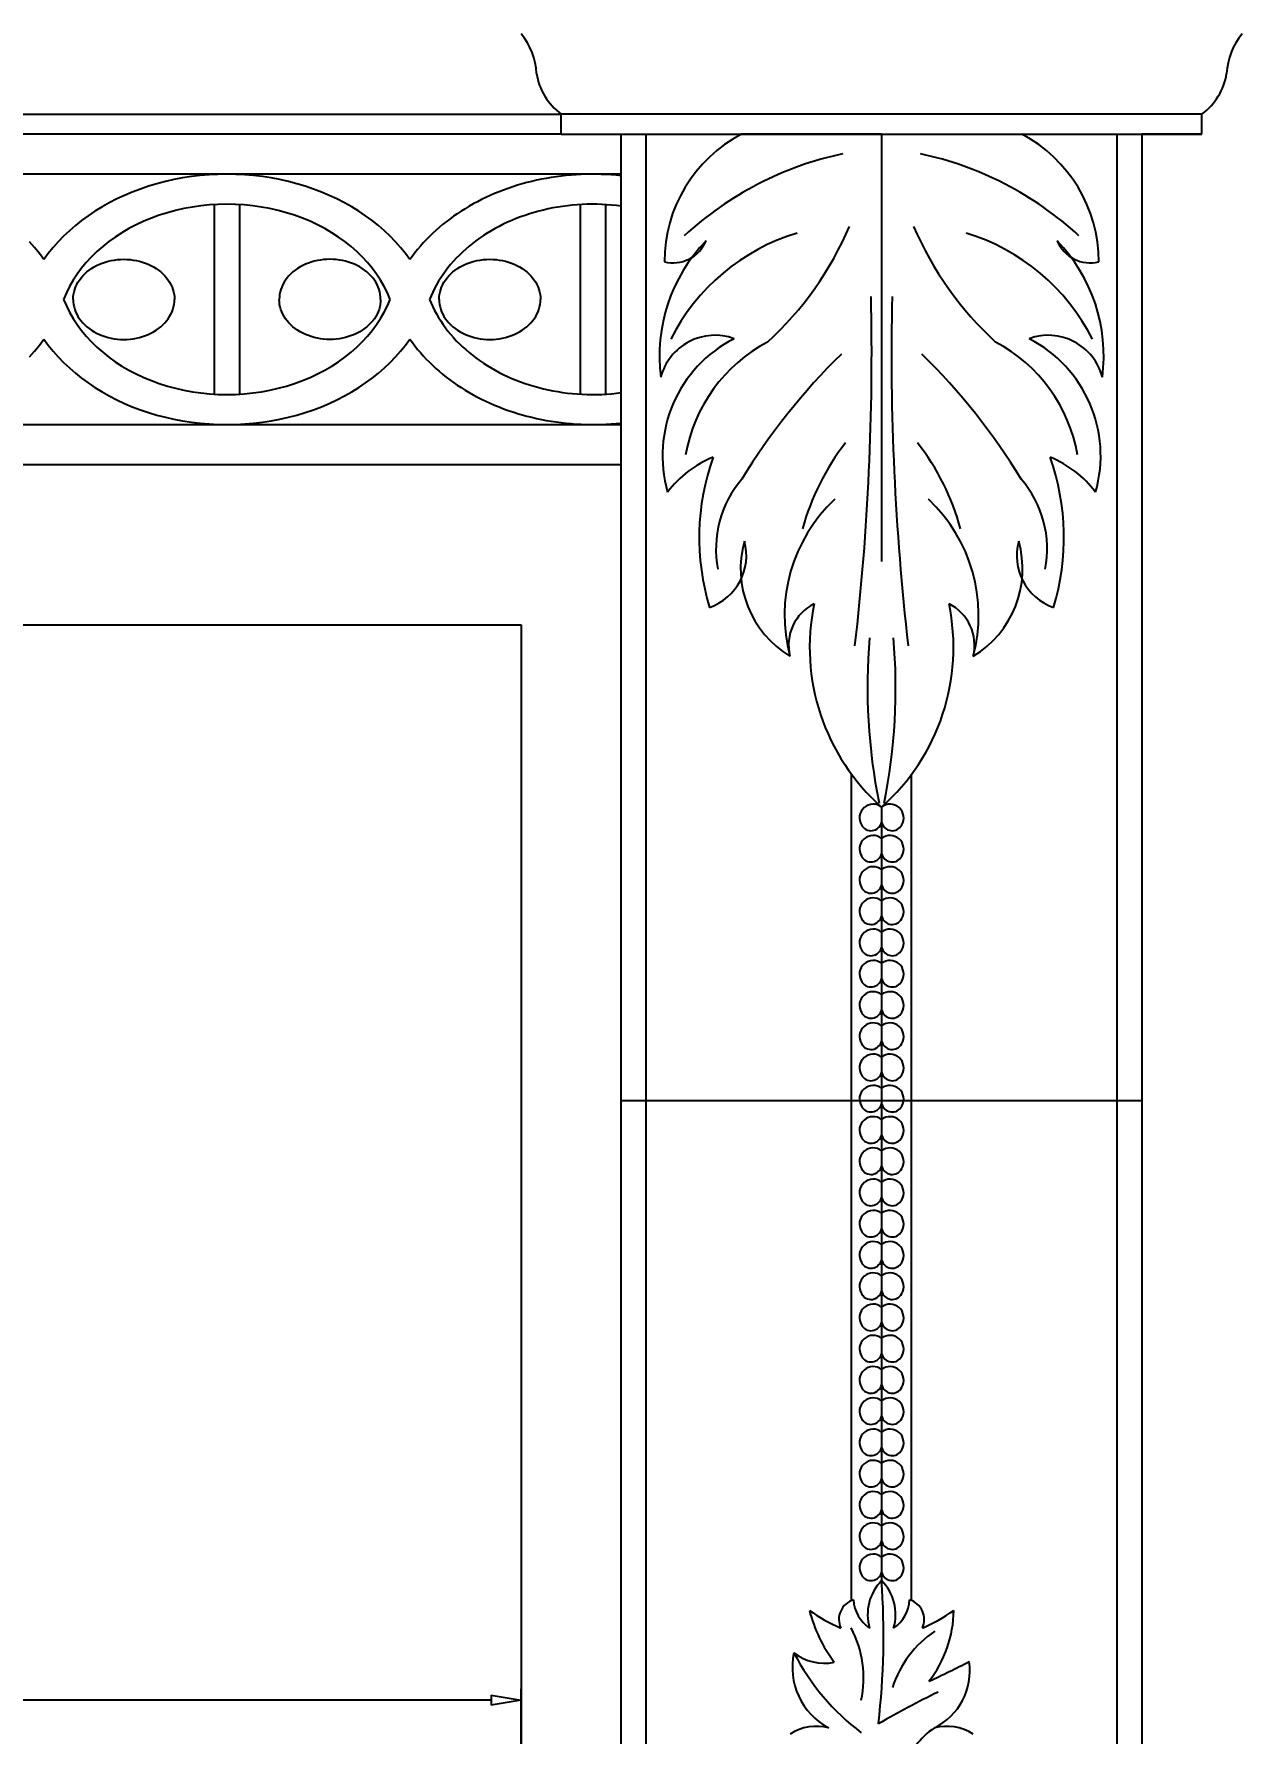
# Model space of a CAD drawing. Header units: millimetres. Extents: x 1155 to 2227, y 540 to 1342.
# Drawn here: x 2129.95 to 2160.11, y 712.03 to 754.47 of the extents above; entities that cross this region are included whole.
import ezdxf

# ---------------------------------------------------------------- set-up
doc = ezdxf.new("R2010")
doc.units = ezdxf.units.MM
doc.layers.add('dimension', color=4, linetype='Continuous')
doc.styles.get("Standard").update_dxf_attribs({"font": 'arial.ttf'})
doc.dimstyles.new('25', dxfattribs={"dimscale": 1.5, "dimtxt": 1, "dimasz": 0.5, "dimexe": 0.1875, "dimexo": 1, "dimgap": 0.125, "dimtad": 0, "dimtih": 1, "dimtoh": 1, "dimdec": 4, "dimzin": 4, "dimdsep": 46, "dimlunit": 4, "dimtxsty": 'Standard', "dimblk1": 'CLOSEDBLANK', "dimblk2": 'CLOSEDBLANK', "dimsah": 1, "dimcen": -1, "dimclrd": 256, "dimclre": 256, "dimclrt": 256, "dimadec": 0, "dimazin": 0, "dimtfac": 1, "dimtdec": 4, "dimtofl": 0, "dimtmove": 0, "dimatfit": 3, "dimldrblk": 'CLOSEDBLANK', "dimfxl": 1, "dimtolj": 1, "dimtzin": 4, "dimarcsym": 0})

# ---------------------------------------------------------------- blocks, each defined once
blk = doc.blocks.new('_CLOSEDBLANK')
at = {"color": 0, "linetype": 'ByBlock'}
for p, q in [((-1, 0.167), (0, 0)), ((-1, 0.167), (-1, -0.167)), ((0, 0), (-1, -0.167))]:
    blk.add_line(p, q, dxfattribs=at)
blk = doc.blocks.new('*D245')
at = {"layer": 'Defpoints', "color": 0, "transparency": 16777216}
for p in [(2142.11, 712.877), (2100.11, 703.718), (2142.11, 703.718)]:
    blk.add_point(p, dxfattribs=at)
at = {"layer": 'dimension', "lineweight": -2, "transparency": 16777216}
for p, q in [((2100.11, 705.218), (2100.11, 713.158)), ((2142.11, 705.218), (2142.11, 713.158)), ((2100.86, 712.877), (2118.929, 712.877)), ((2141.36, 712.877), (2123.291, 712.877))]:
    blk.add_line(p, q, dxfattribs=at)
at = {"layer": 'dimension', "lineweight": -2, "transparency": 16777216, "xscale": 0.75, "yscale": 0.75, "zscale": 0.75, "rotation": 180}
blk.add_blockref('_CLOSEDBLANK', (2100.11, 712.877), dxfattribs=at)
at = {"layer": 'dimension', "lineweight": -2, "transparency": 16777216, "xscale": 0.75, "yscale": 0.75, "zscale": 0.75}
blk.add_blockref('_CLOSEDBLANK', (2142.11, 712.877), dxfattribs=at)
at = {"layer": 'dimension', "transparency": 16777216, "insert": (2121.11, 712.877), "char_height": 1.5, "attachment_point": 5}
blk.add_mtext('\\A1;3\'-6"', dxfattribs=at)

msp = doc.modelspace()

# ---------------------------------------------------------------- linework, layer by layer
at = {"color": 0}
for p, q in [((2099.11015, 752.46812), (2143.11015, 752.46812)), ((2143.11015, 751.96812), (2143.11015, 752.46812)), ((2159.11015, 752.46812), (2143.11015, 752.46812)), ((2143.11015, 751.96812), (2143.11015, 752.46812)), ((2159.11015, 752.46812), (2143.11015, 752.46812)), ((2159.11015, 751.96812), (2159.11015, 752.46812)), ((2159.11015, 751.96812), (2159.11015, 752.46812)), ((2143.11015, 751.96812), (2099.11015, 751.96812)), ((2143.11015, 751.96812), (2159.11015, 751.96812)), ((2143.11015, 751.96812), (2159.11015, 751.96812)), ((2144.61015, 751.96812), (2154.61015, 751.96812)), ((2144.61015, 703.71812), (2144.61015, 751.96812)), ((2145.23515, 706.71812), (2145.23515, 751.96812)), ((2151.11015, 751.96812), (2147.59669, 751.96812)), ((2151.11015, 751.96812), (2147.59669, 751.96812)), ((2151.11015, 751.96812), (2151.11015, 741.30173)), ((2151.11015, 751.96812), (2154.62362, 751.96812)), ((2151.11015, 751.96812), (2151.11015, 741.30173)), ((2151.11015, 751.96812), (2151.11015, 741.30173)), ((2151.11015, 751.96812), (2151.11015, 741.30173)), ((2156.98515, 751.96812), (2156.98515, 707.72597)), ((2159.11015, 751.96812), (2157.61015, 751.96812)), ((2157.61015, 751.96812), (2157.61015, 703.71812)), ((2144.61015, 750.96812), (2097.61015, 750.96812)), ((2134.44545, 750.21812), (2134.44545, 745.46812)), ((2135.07826, 750.21812), (2135.07826, 745.46812)), ((2143.58529, 750.21812), (2143.58529, 745.46812)), ((2144.2181, 750.21812), (2144.2181, 745.46812)), ((2097.61015, 744.71812), (2144.61015, 744.71812)), ((2097.61015, 743.71812), (2144.61015, 743.71812)), ((2100.11015, 739.71812), (2142.11015, 739.71812)), ((2142.11015, 739.71812), (2142.11015, 703.71812)), ((2142.11015, 739.71812), (2142.11015, 703.71812)), ((2150.36015, 715.36111), (2150.36015, 735.9872)), ((2151.86015, 715.36111), (2151.86015, 735.9872)), ((2151.11015, 735.16866), (2151.11015, 715.85827)), ((2144.61015, 727.84312), (2157.61015, 727.84312))]:
    msp.add_line(p, q, dxfattribs=at)
for points in [[(2139.33177, 748.83487), (2139.22017, 748.98715), (2139.10043, 749.13554), (2138.97279, 749.27975), (2138.83748, 749.41952), (2138.69474, 749.55461), (2138.54484, 749.68476), (2138.38804, 749.80974), (2138.22464, 749.92931), (2138.05492, 750.04327), (2137.87921, 750.1514), (2137.69781, 750.2535), (2137.51107, 750.3494), (2137.31931, 750.43891), (2137.1229, 750.52187), (2136.92218, 750.59814), (2136.71753, 750.66757), (2136.50931, 750.73003), (2136.29791, 750.78542), (2136.08371, 750.83362), (2135.8671, 750.87456), (2135.64848, 750.90816), (2135.42824, 750.93436), (2135.20678, 750.9531), (2134.98452, 750.96436), (2134.76185, 750.96812), (2134.53918, 750.96436), (2134.31692, 750.9531), (2134.09547, 750.93436), (2133.87523, 750.90816), (2133.6566, 750.87456), (2133.44, 750.83362), (2133.2258, 750.78542), (2133.01439, 750.73003), (2132.80618, 750.66757), (2132.60152, 750.59814), (2132.40081, 750.52187), (2132.20439, 750.43891), (2132.01264, 750.3494), (2131.82589, 750.2535), (2131.6445, 750.1514), (2131.46878, 750.04327), (2131.29907, 749.92931), (2131.13566, 749.80974), (2130.97886, 749.68476), (2130.82896, 749.55461), (2130.68622, 749.41952), (2130.55091, 749.27975), (2130.42327, 749.13554), (2130.30354, 748.98715), (2130.19193, 748.83487)], [(2144.61015, 750.92994), (2144.48554, 750.94223), (2144.36059, 750.95214), (2144.23538, 750.95968), (2144.10997, 750.96483), (2143.98444, 750.9676), (2143.85886, 750.96798), (2143.73331, 750.96597), (2143.60785, 750.96158), (2143.48257, 750.9548), (2143.35753, 750.94564), (2143.2328, 750.9341), (2143.10846, 750.9202), (2142.98458, 750.90393), (2142.86123, 750.88532), (2142.73848, 750.86436), (2142.61641, 750.84108), (2142.49509, 750.81548), (2142.37457, 750.78758), (2142.25494, 750.7574), (2142.13627, 750.72496), (2142.01862, 750.69026), (2141.90206, 750.65334), (2141.78666, 750.61421), (2141.67248, 750.5729), (2141.55959, 750.52943), (2141.44807, 750.48383), (2141.33796, 750.43612), (2141.22934, 750.38632), (2141.12226, 750.33448), (2141.0168, 750.28062), (2140.91301, 750.22477), (2140.81094, 750.16695), (2140.71067, 750.10722), (2140.61225, 750.0456), (2140.51573, 749.98212), (2140.42118, 749.91682), (2140.32864, 749.84975), (2140.23817, 749.78093), (2140.14982, 749.71042), (2140.06365, 749.63824), (2139.9797, 749.56445), (2139.89802, 749.48909), (2139.81866, 749.41219), (2139.74167, 749.3338), (2139.66708, 749.25397), (2139.59495, 749.17275), (2139.52532, 749.09018), (2139.45822, 749.00631), (2139.39369, 748.92119), (2139.33177, 748.83487)], [(2138.8392, 747.84312), (2138.7698, 748.00549), (2138.69006, 748.16486), (2138.60017, 748.32083), (2138.50036, 748.47298), (2138.39091, 748.62094), (2138.27208, 748.76431), (2138.14419, 748.90272), (2138.00757, 749.03583), (2137.86256, 749.16327), (2137.70955, 749.28474), (2137.54893, 749.3999), (2137.38111, 749.50847), (2137.20652, 749.61016), (2137.02563, 749.70472), (2136.83888, 749.79189), (2136.64678, 749.87145), (2136.44981, 749.9432), (2136.24847, 750.00695), (2136.0433, 750.06254), (2135.83482, 750.10982), (2135.62357, 750.14868), (2135.4101, 750.179), (2135.19495, 750.20071), (2134.97868, 750.21377), (2134.76185, 750.21812), (2134.54502, 750.21377), (2134.32876, 750.20071), (2134.11361, 750.179), (2133.90013, 750.14868), (2133.68888, 750.10982), (2133.4804, 750.06254), (2133.27523, 750.00695), (2133.0739, 749.9432), (2132.87692, 749.87145), (2132.68482, 749.79189), (2132.49808, 749.70472), (2132.31718, 749.61016), (2132.1426, 749.50847), (2131.97477, 749.3999), (2131.81415, 749.28474), (2131.66114, 749.16327), (2131.51613, 749.03583), (2131.37951, 748.90272), (2131.25162, 748.76431), (2131.13279, 748.62094), (2131.02334, 748.47298), (2130.92354, 748.32083), (2130.83365, 748.16486), (2130.7539, 748.00549), (2130.68451, 747.84312)], [(2144.61015, 750.17134), (2144.48888, 750.18605), (2144.36713, 750.19801), (2144.24499, 750.20719), (2144.12257, 750.2136), (2143.99996, 750.21723), (2143.87727, 750.21806), (2143.75461, 750.21612), (2143.63206, 750.21138), (2143.50974, 750.20387), (2143.38774, 750.19358), (2143.26617, 750.18053), (2143.14512, 750.16472), (2143.0247, 750.14616), (2142.905, 750.12488), (2142.78612, 750.10089), (2142.66817, 750.07422), (2142.55123, 750.04487), (2142.43542, 750.01288), (2142.32081, 749.97827), (2142.20751, 749.94108), (2142.09561, 749.90132), (2141.9852, 749.85905), (2141.87637, 749.81428), (2141.76922, 749.76706), (2141.66383, 749.71742), (2141.56029, 749.66542), (2141.45868, 749.61108), (2141.3591, 749.55446), (2141.26161, 749.4956), (2141.1663, 749.43455), (2141.07326, 749.37136), (2140.98255, 749.30608), (2140.89425, 749.23877), (2140.80844, 749.16949), (2140.72519, 749.09828), (2140.64456, 749.02521), (2140.56662, 748.95035), (2140.49143, 748.87374), (2140.41907, 748.79545), (2140.34958, 748.71556), (2140.28302, 748.63412), (2140.21946, 748.5512), (2140.15894, 748.46688), (2140.10151, 748.38121), (2140.04722, 748.29428), (2139.99612, 748.20615), (2139.94824, 748.11689), (2139.90363, 748.02658), (2139.86232, 747.9353), (2139.82435, 747.84312)], [(2130.19193, 748.83487), (2130.08032, 748.98715), (2129.96059, 749.13554), (2129.83295, 749.27975)], [(2130.92249, 747.84312), (2130.92498, 747.90591), (2130.93247, 747.96845), (2130.9449, 748.0305), (2130.96225, 748.09181), (2130.98443, 748.15214), (2131.01136, 748.21124), (2131.04294, 748.2689), (2131.07904, 748.32487), (2131.11951, 748.37895), (2131.1642, 748.4309), (2131.21293, 748.48054), (2131.26551, 748.52767), (2131.32173, 748.57209), (2131.38137, 748.61363), (2131.4442, 748.65214), (2131.50996, 748.68745), (2131.57839, 748.71943), (2131.64923, 748.74795), (2131.7222, 748.7729), (2131.79701, 748.79418), (2131.87336, 748.8117), (2131.95096, 748.82541), (2132.02949, 748.83523), (2132.10864, 748.84115), (2132.18811, 748.84312), (2132.26758, 748.84115), (2132.34674, 748.83523), (2132.42527, 748.82541), (2132.50286, 748.8117), (2132.57921, 748.79418), (2132.65402, 748.7729), (2132.72699, 748.74795), (2132.79783, 748.71943), (2132.86627, 748.68745), (2132.93203, 748.65214), (2132.99485, 748.61363), (2133.05449, 748.57209), (2133.11071, 748.52767), (2133.16329, 748.48054), (2133.21202, 748.4309), (2133.25671, 748.37895), (2133.29719, 748.32487), (2133.33328, 748.2689), (2133.36486, 748.21124), (2133.39179, 748.15214), (2133.41397, 748.09181), (2133.43132, 748.0305), (2133.44376, 747.96845), (2133.45124, 747.90591), (2133.45374, 747.84312)], [(2138.60122, 747.84312), (2138.59872, 747.90591), (2138.59124, 747.96845), (2138.5788, 748.0305), (2138.56146, 748.09181), (2138.53927, 748.15214), (2138.51234, 748.21124), (2138.48076, 748.2689), (2138.44467, 748.32487), (2138.40419, 748.37895), (2138.3595, 748.4309), (2138.31077, 748.48054), (2138.25819, 748.52767), (2138.20197, 748.57209), (2138.14233, 748.61363), (2138.07951, 748.65214), (2138.01375, 748.68745), (2137.94531, 748.71943), (2137.87447, 748.74795), (2137.8015, 748.7729), (2137.72669, 748.79418), (2137.65034, 748.8117), (2137.57275, 748.82541), (2137.49422, 748.83523), (2137.41506, 748.84115), (2137.33559, 748.84312), (2137.25612, 748.84115), (2137.17697, 748.83523), (2137.09844, 748.82541), (2137.02084, 748.8117), (2136.94449, 748.79418), (2136.86968, 748.7729), (2136.79672, 748.74795), (2136.72587, 748.71943), (2136.65744, 748.68745), (2136.59168, 748.65214), (2136.52885, 748.61363), (2136.46921, 748.57209), (2136.41299, 748.52767), (2136.36041, 748.48054), (2136.31168, 748.4309), (2136.26699, 748.37895), (2136.22652, 748.32487), (2136.19042, 748.2689), (2136.15884, 748.21124), (2136.13191, 748.15214), (2136.10973, 748.09181), (2136.09238, 748.0305), (2136.07995, 747.96845), (2136.07246, 747.90591), (2136.06997, 747.84312)], [(2140.06233, 747.84312), (2140.06483, 747.90591), (2140.07231, 747.96845), (2140.08475, 748.0305), (2140.10209, 748.09181), (2140.12428, 748.15214), (2140.15121, 748.21124), (2140.18279, 748.2689), (2140.21888, 748.32487), (2140.25935, 748.37895), (2140.30405, 748.4309), (2140.35278, 748.48054), (2140.40536, 748.52767), (2140.46158, 748.57209), (2140.52122, 748.61363), (2140.58404, 748.65214), (2140.6498, 748.68745), (2140.71824, 748.71943), (2140.78908, 748.74795), (2140.86205, 748.7729), (2140.93686, 748.79418), (2141.01321, 748.8117), (2141.0908, 748.82541), (2141.16933, 748.83523), (2141.24849, 748.84115), (2141.32796, 748.84312), (2141.40743, 748.84115), (2141.48658, 748.83523), (2141.56511, 748.82541), (2141.64271, 748.8117), (2141.71906, 748.79418), (2141.79386, 748.7729), (2141.86683, 748.74795), (2141.93768, 748.71943), (2142.00611, 748.68745), (2142.07187, 748.65214), (2142.1347, 748.61363), (2142.19434, 748.57209), (2142.25056, 748.52767), (2142.30314, 748.48054), (2142.35187, 748.4309), (2142.39656, 748.37895), (2142.43703, 748.32487), (2142.47313, 748.2689), (2142.50471, 748.21124), (2142.53164, 748.15214), (2142.55382, 748.09181), (2142.57116, 748.0305), (2142.5836, 747.96845), (2142.59108, 747.90591), (2142.59358, 747.84312)], [(2130.68451, 747.84312), (2130.7539, 747.68075), (2130.83365, 747.52138), (2130.92354, 747.36541), (2131.02334, 747.21326), (2131.13279, 747.0653), (2131.25162, 746.92193), (2131.37951, 746.78352), (2131.51613, 746.65041), (2131.66114, 746.52297), (2131.81415, 746.4015), (2131.97477, 746.28634), (2132.1426, 746.17777), (2132.31718, 746.07608), (2132.49808, 745.98152), (2132.68482, 745.89435), (2132.87692, 745.81479), (2133.0739, 745.74304), (2133.27523, 745.67929), (2133.4804, 745.6237), (2133.68888, 745.57642), (2133.90013, 745.53756), (2134.11361, 745.50724), (2134.32876, 745.48553), (2134.54502, 745.47247), (2134.76185, 745.46812), (2134.97868, 745.47247), (2135.19495, 745.48553), (2135.4101, 745.50724), (2135.62357, 745.53756), (2135.83482, 745.57642), (2136.0433, 745.6237), (2136.24847, 745.67929), (2136.44981, 745.74304), (2136.64678, 745.81479), (2136.83888, 745.89435), (2137.02563, 745.98152), (2137.20652, 746.07608), (2137.38111, 746.17777), (2137.54893, 746.28634), (2137.70955, 746.4015), (2137.86256, 746.52297), (2138.00757, 746.65041), (2138.14419, 746.78352), (2138.27208, 746.92193), (2138.39091, 747.0653), (2138.50036, 747.21326), (2138.60017, 747.36541), (2138.69006, 747.52138), (2138.7698, 747.68075), (2138.8392, 747.84312)], [(2130.92249, 747.84312), (2130.92498, 747.78033), (2130.93247, 747.71779), (2130.9449, 747.65574), (2130.96225, 747.59443), (2130.98443, 747.5341), (2131.01136, 747.475), (2131.04294, 747.41734), (2131.07904, 747.36137), (2131.11951, 747.30729), (2131.1642, 747.25533), (2131.21293, 747.2057), (2131.26551, 747.15857), (2131.32173, 747.11415), (2131.38137, 747.07261), (2131.4442, 747.0341), (2131.50996, 746.99879), (2131.57839, 746.96681), (2131.64923, 746.93829), (2131.7222, 746.91334), (2131.79701, 746.89206), (2131.87336, 746.87454), (2131.95096, 746.86083), (2132.02949, 746.851), (2132.10864, 746.84509), (2132.18811, 746.84312), (2132.26758, 746.84509), (2132.34674, 746.851), (2132.42527, 746.86083), (2132.50286, 746.87454), (2132.57921, 746.89206), (2132.65402, 746.91334), (2132.72699, 746.93829), (2132.79783, 746.96681), (2132.86627, 746.99879), (2132.93203, 747.0341), (2132.99485, 747.07261), (2133.05449, 747.11415), (2133.11071, 747.15857), (2133.16329, 747.2057), (2133.21202, 747.25533), (2133.25671, 747.30729), (2133.29719, 747.36137), (2133.33328, 747.41734), (2133.36486, 747.475), (2133.39179, 747.5341), (2133.41397, 747.59443), (2133.43132, 747.65574), (2133.44376, 747.71779), (2133.45124, 747.78033), (2133.45374, 747.84312)], [(2138.60122, 747.84312), (2138.59872, 747.78033), (2138.59124, 747.71779), (2138.5788, 747.65574), (2138.56146, 747.59443), (2138.53927, 747.5341), (2138.51234, 747.475), (2138.48076, 747.41734), (2138.44467, 747.36137), (2138.40419, 747.30729), (2138.3595, 747.25533), (2138.31077, 747.2057), (2138.25819, 747.15857), (2138.20197, 747.11415), (2138.14233, 747.07261), (2138.07951, 747.0341), (2138.01375, 746.99879), (2137.94531, 746.96681), (2137.87447, 746.93829), (2137.8015, 746.91334), (2137.72669, 746.89206), (2137.65034, 746.87454), (2137.57275, 746.86083), (2137.49422, 746.851), (2137.41506, 746.84509), (2137.33559, 746.84312), (2137.25612, 746.84509), (2137.17697, 746.851), (2137.09844, 746.86083), (2137.02084, 746.87454), (2136.94449, 746.89206), (2136.86968, 746.91334), (2136.79672, 746.93829), (2136.72587, 746.96681), (2136.65744, 746.99879), (2136.59168, 747.0341), (2136.52885, 747.07261), (2136.46921, 747.11415), (2136.41299, 747.15857), (2136.36041, 747.2057), (2136.31168, 747.25533), (2136.26699, 747.30729), (2136.22652, 747.36137), (2136.19042, 747.41734), (2136.15884, 747.475), (2136.13191, 747.5341), (2136.10973, 747.59443), (2136.09238, 747.65574), (2136.07995, 747.71779), (2136.07246, 747.78033), (2136.06997, 747.84312)], [(2139.82435, 747.84312), (2139.86232, 747.75094), (2139.90363, 747.65966), (2139.94824, 747.56935), (2139.99612, 747.48009), (2140.04722, 747.39196), (2140.10151, 747.30503), (2140.15894, 747.21936), (2140.21946, 747.13504), (2140.28302, 747.05212), (2140.34958, 746.97068), (2140.41907, 746.89078), (2140.49143, 746.8125), (2140.56662, 746.73589), (2140.64456, 746.66103), (2140.72519, 746.58796), (2140.80844, 746.51675), (2140.89425, 746.44747), (2140.98255, 746.38016), (2141.07326, 746.31488), (2141.1663, 746.25169), (2141.26161, 746.19064), (2141.3591, 746.13178), (2141.45868, 746.07516), (2141.56029, 746.02082), (2141.66383, 745.96882), (2141.76922, 745.91918), (2141.87637, 745.87196), (2141.9852, 745.82719), (2142.09561, 745.78492), (2142.20751, 745.74516), (2142.32081, 745.70797), (2142.43542, 745.67336), (2142.55123, 745.64137), (2142.66817, 745.61202), (2142.78612, 745.58534), (2142.905, 745.56136), (2143.0247, 745.54008), (2143.14512, 745.52152), (2143.26617, 745.50571), (2143.38774, 745.49266), (2143.50974, 745.48237), (2143.63206, 745.47486), (2143.75461, 745.47012), (2143.87727, 745.46817), (2143.99996, 745.46901), (2144.12257, 745.47264), (2144.24499, 745.47905), (2144.36713, 745.48823), (2144.48888, 745.50018), (2144.61015, 745.5149)], [(2140.06233, 747.84312), (2140.06483, 747.78033), (2140.07231, 747.71779), (2140.08475, 747.65574), (2140.10209, 747.59443), (2140.12428, 747.5341), (2140.15121, 747.475), (2140.18279, 747.41734), (2140.21888, 747.36137), (2140.25935, 747.30729), (2140.30405, 747.25533), (2140.35278, 747.2057), (2140.40536, 747.15857), (2140.46158, 747.11415), (2140.52122, 747.07261), (2140.58404, 747.0341), (2140.6498, 746.99879), (2140.71824, 746.96681), (2140.78908, 746.93829), (2140.86205, 746.91334), (2140.93686, 746.89206), (2141.01321, 746.87454), (2141.0908, 746.86083), (2141.16933, 746.851), (2141.24849, 746.84509), (2141.32796, 746.84312), (2141.40743, 746.84509), (2141.48658, 746.851), (2141.56511, 746.86083), (2141.64271, 746.87454), (2141.71906, 746.89206), (2141.79386, 746.91334), (2141.86683, 746.93829), (2141.93768, 746.96681), (2142.00611, 746.99879), (2142.07187, 747.0341), (2142.1347, 747.07261), (2142.19434, 747.11415), (2142.25056, 747.15857), (2142.30314, 747.2057), (2142.35187, 747.25533), (2142.39656, 747.30729), (2142.43703, 747.36137), (2142.47313, 747.41734), (2142.50471, 747.475), (2142.53164, 747.5341), (2142.55382, 747.59443), (2142.57116, 747.65574), (2142.5836, 747.71779), (2142.59108, 747.78033), (2142.59358, 747.84312)], [(2129.83295, 746.40649), (2129.96059, 746.5507), (2130.08032, 746.69909), (2130.19193, 746.85137)], [(2130.19193, 746.85137), (2130.30354, 746.69909), (2130.42327, 746.5507), (2130.55091, 746.40649), (2130.68622, 746.26672), (2130.82896, 746.13163), (2130.97886, 746.00148), (2131.13566, 745.8765), (2131.29907, 745.75693), (2131.46878, 745.64297), (2131.6445, 745.53484), (2131.82589, 745.43274), (2132.01264, 745.33684), (2132.20439, 745.24733), (2132.40081, 745.16436), (2132.60152, 745.0881), (2132.80618, 745.01867), (2133.01439, 744.95621), (2133.2258, 744.90082), (2133.44, 744.85262), (2133.6566, 744.81168), (2133.87523, 744.77808), (2134.09547, 744.75188), (2134.31692, 744.73314), (2134.53918, 744.72188), (2134.76185, 744.71812), (2134.98452, 744.72188), (2135.20678, 744.73314), (2135.42824, 744.75188), (2135.64848, 744.77808), (2135.8671, 744.81168), (2136.08371, 744.85262), (2136.29791, 744.90082), (2136.50931, 744.95621), (2136.71753, 745.01867), (2136.92218, 745.0881), (2137.1229, 745.16436), (2137.31931, 745.24733), (2137.51107, 745.33684), (2137.69781, 745.43274), (2137.87921, 745.53484), (2138.05492, 745.64297), (2138.22464, 745.75693), (2138.38804, 745.8765), (2138.54484, 746.00148), (2138.69474, 746.13163), (2138.83748, 746.26672), (2138.97279, 746.40649), (2139.10043, 746.5507), (2139.22017, 746.69909), (2139.33177, 746.85137)], [(2139.33177, 746.85137), (2139.39369, 746.76505), (2139.45822, 746.67993), (2139.52532, 746.59606), (2139.59495, 746.51349), (2139.66708, 746.43226), (2139.74167, 746.35244), (2139.81866, 746.27405), (2139.89802, 746.19715), (2139.9797, 746.12179), (2140.06365, 746.04799), (2140.14982, 745.97582), (2140.23817, 745.90531), (2140.32864, 745.83649), (2140.42118, 745.76942), (2140.51573, 745.70412), (2140.61225, 745.64064), (2140.71067, 745.57902), (2140.81094, 745.51928), (2140.91301, 745.46147), (2141.0168, 745.40562), (2141.12226, 745.35176), (2141.22934, 745.29991), (2141.33796, 745.25012), (2141.44807, 745.20241), (2141.55959, 745.15681), (2141.67248, 745.11334), (2141.78666, 745.07203), (2141.90206, 745.0329), (2142.01862, 744.99598), (2142.13627, 744.96128), (2142.25494, 744.92884), (2142.37457, 744.89866), (2142.49509, 744.87076), (2142.61641, 744.84516), (2142.73848, 744.82188), (2142.86123, 744.80092), (2142.98458, 744.78231), (2143.10846, 744.76604), (2143.2328, 744.75214), (2143.35753, 744.7406), (2143.48257, 744.73144), (2143.60785, 744.72466), (2143.73331, 744.72027), (2143.85886, 744.71826), (2143.98444, 744.71864), (2144.10997, 744.72141), (2144.23538, 744.72656), (2144.36059, 744.7341), (2144.48554, 744.74401), (2144.61015, 744.7563)]]:
    msp.add_lwpolyline(points, dxfattribs=at)
for centre, radius, start, end in [((2140.8101, 753.39452), 1.68605, 2.880287, 39.550402), ((2140.8101, 753.39452), 1.68605, 2.880287, 39.550402), ((2161.41021, 753.39452), 1.68605, 140.449598, 177.119713), ((2161.41021, 753.39452), 1.68605, 140.449598, 177.119713), ((2144.04152, 753.72894), 1.56752, 189.16609, 233.546677), ((2144.04152, 753.72894), 1.56752, 189.16609, 233.546677), ((2158.17878, 753.72894), 1.56752, 306.453323, 350.83391), ((2158.17878, 753.72894), 1.56752, 306.453323, 350.83391), ((2149.28309, 748.78332), 3.59745, 117.7124, 180.040156), ((2152.93722, 748.78332), 3.59745, 359.959844, 62.2876), ((2151.87356, 743.27279), 8.38414, 101.923746, 132.742432), ((2150.34675, 743.27279), 8.38414, 47.257568, 78.076254), ((2150.51496, 744.49161), 5.23042, 106.814897, 153.231106), ((2142.58633, 752.97042), 8.39987, 312.517836, 336.834706), ((2159.63397, 752.97042), 8.39987, 203.165294, 227.482164), ((2151.70534, 744.49161), 5.23042, 26.768894, 73.185103), ((2149.68554, 746.43436), 4.1228, 135.876529, 187.402781), ((2145.89987, 749.65034), 0.89554, 256.159244, 337.29548), ((2156.32043, 749.65034), 0.89554, 202.70452, 283.840756), ((2152.53477, 746.43436), 4.1228, 352.597219, 44.123471), ((2087.44913, 746.4595), 63.41365, 353.422274, 1.318422), ((2214.77118, 746.4595), 63.41365, 178.681578, 186.577726), ((2146.94897, 745.54924), 1.39743, 69.997173, 165.329304), ((2155.27134, 745.54924), 1.39743, 14.670696, 110.002827), ((2148.92076, 743.94018), 3.28186, 117.07532, 196.048707), ((2150.12465, 743.27234), 3.97027, 117.960554, 170.019049), ((2152.09566, 743.27234), 3.97027, 9.980951, 62.039446), ((2153.29955, 743.94018), 3.28186, 343.951293, 62.92468), ((2161.31287, 735.01761), 16.0283, 134.356201, 148.655555), ((2140.90744, 735.01761), 16.0283, 31.344445, 45.643799), ((2155.02869, 740.50949), 6.10764, 142.096072, 164.773826), ((2147.19161, 740.50949), 6.10764, 15.226174, 37.903928), ((2147.907, 741.41658), 2.68196, 111.981917, 142.939193), ((2147.907, 741.41658), 2.68196, 111.981917, 142.939193), ((2152.53322, 741.89537), 5.97755, 160.36927, 196.924346), ((2152.53322, 741.89537), 5.97755, 160.36927, 196.924346), ((2154.31331, 741.41658), 2.68196, 37.060807, 68.018083), ((2149.68709, 741.89537), 5.97755, 343.075654, 19.63073), ((2149.64424, 741.60923), 2.67033, 139.167083, 190.825863), ((2152.57607, 741.60923), 2.67033, 349.174137, 40.832917), ((2152.64442, 739.96285), 3.95793, 133.109902, 195.009999), ((2149.57588, 739.96285), 3.95793, 344.990001, 46.890098), ((2146.36863, 741.44589), 1.3655, 289.060645, 15.380114), ((2146.36863, 741.44589), 1.3655, 289.060645, 15.380114), ((2150.12821, 741.11514), 2.53935, 164.164907, 239.031019), ((2150.12821, 741.11514), 2.53935, 164.164907, 239.031019), ((2152.09209, 741.11514), 2.53935, 300.968981, 15.835093), ((2155.85168, 741.44589), 1.3655, 164.619886, 250.939355), ((2149.94544, 739.21026), 1.15647, 116.658203, 193.627404), ((2149.94544, 739.21026), 1.15647, 116.658203, 193.627404), ((2154.64109, 739.15679), 5.32661, 168.224889, 228.47961), ((2154.64109, 739.15679), 5.32661, 168.224889, 228.47961), ((2147.57922, 739.15679), 5.32661, 311.52039, 11.775111), ((2152.27486, 739.21026), 1.15647, 346.372596, 63.341797), ((2165.29535, 738.1526), 14.53659, 175.09988, 191.443343), ((2136.92496, 738.1526), 14.53659, 348.556657, 4.90012), ((2150.89986, 734.89946), 0.3416, 52.002748, 210.767431), ((2151.32045, 734.89946), 0.3416, 329.232569, 127.997252), ((2150.84575, 734.84813), 0.26935, 207.269476, 347.83587), ((2151.37455, 734.84813), 0.26935, 192.16413, 332.730524), ((2150.89986, 734.11942), 0.3416, 52.002748, 210.767431), ((2151.32045, 734.11942), 0.3416, 329.232569, 127.997252), ((2150.84575, 734.06808), 0.26935, 207.269476, 347.83587), ((2151.37455, 734.06808), 0.26935, 192.16413, 332.730524), ((2150.89986, 733.33937), 0.3416, 52.002748, 210.767431), ((2151.32045, 733.33937), 0.3416, 329.232569, 127.997252), ((2150.84575, 733.28804), 0.26935, 207.269476, 347.83587), ((2151.37455, 733.28804), 0.26935, 192.16413, 332.730524), ((2150.89986, 732.55933), 0.3416, 52.002748, 210.767431), ((2151.32045, 732.55933), 0.3416, 329.232569, 127.997252), ((2150.89986, 731.77928), 0.3416, 52.002748, 210.767431), ((2150.84575, 732.50799), 0.26935, 207.269476, 347.83587), ((2151.32045, 731.77928), 0.3416, 329.232569, 127.997252), ((2151.37455, 732.50799), 0.26935, 192.16413, 332.730524), ((2150.84575, 731.72794), 0.26935, 207.269476, 347.83587), ((2151.37455, 731.72794), 0.26935, 192.16413, 332.730524), ((2150.89986, 730.99924), 0.3416, 52.002748, 210.767431), ((2151.32045, 730.99924), 0.3416, 329.232569, 127.997252), ((2150.84575, 730.9479), 0.26935, 207.269476, 347.83587), ((2151.37455, 730.9479), 0.26935, 192.16413, 332.730524), ((2150.89986, 730.21919), 0.3416, 52.002748, 210.767431), ((2151.32045, 730.21919), 0.3416, 329.232569, 127.997252), ((2150.84575, 730.16785), 0.26935, 207.269476, 347.83587), ((2151.37455, 730.16785), 0.26935, 192.16413, 332.730524), ((2150.89986, 729.43915), 0.3416, 52.002748, 210.767431), ((2151.32045, 729.43915), 0.3416, 329.232569, 127.997252), ((2150.84575, 729.38781), 0.26935, 207.269476, 347.83587), ((2151.37455, 729.38781), 0.26935, 192.16413, 332.730524), ((2150.89986, 728.6591), 0.3416, 52.002748, 210.767431), ((2151.32045, 728.6591), 0.3416, 329.232569, 127.997252), ((2150.84575, 728.60776), 0.26935, 207.269476, 347.83587), ((2151.37455, 728.60776), 0.26935, 192.16413, 332.730524), ((2150.89986, 727.87905), 0.3416, 52.002748, 210.767431), ((2151.32045, 727.87905), 0.3416, 329.232569, 127.997252), ((2150.89986, 727.09901), 0.3416, 52.002748, 210.767431), ((2150.84575, 727.82772), 0.26935, 207.269476, 347.83587), ((2151.32045, 727.09901), 0.3416, 329.232569, 127.997252), ((2151.37455, 727.82772), 0.26935, 192.16413, 332.730524), ((2150.84575, 727.04767), 0.26935, 207.269476, 347.83587), ((2151.37455, 727.04767), 0.26935, 192.16413, 332.730524), ((2150.89986, 726.31896), 0.3416, 52.002748, 210.767431), ((2151.32045, 726.31896), 0.3416, 329.232569, 127.997252), ((2150.84575, 726.26763), 0.26935, 207.269476, 347.83587), ((2151.37455, 726.26763), 0.26935, 192.16413, 332.730524), ((2150.89986, 725.53892), 0.3416, 52.002748, 210.767431), ((2151.32045, 725.53892), 0.3416, 329.232569, 127.997252), ((2150.84575, 725.48758), 0.26935, 207.269476, 347.83587), ((2151.37455, 725.48758), 0.26935, 192.16413, 332.730524), ((2150.89986, 724.75887), 0.3416, 52.002748, 210.767431), ((2151.32045, 724.75887), 0.3416, 329.232569, 127.997252), ((2150.84575, 724.70754), 0.26935, 207.269476, 347.83587), ((2151.37455, 724.70754), 0.26935, 192.16413, 332.730524), ((2150.89986, 723.97883), 0.3416, 52.002748, 210.767431), ((2151.32045, 723.97883), 0.3416, 329.232569, 127.997252), ((2150.84575, 723.92749), 0.26935, 207.269476, 347.83587), ((2151.37455, 723.92749), 0.26935, 192.16413, 332.730524), ((2150.89986, 723.19878), 0.3416, 52.002748, 210.767431), ((2151.32045, 723.19878), 0.3416, 329.232569, 127.997252), ((2150.89986, 722.41874), 0.3416, 52.002748, 210.767431), ((2150.84575, 723.14745), 0.26935, 207.269476, 347.83587), ((2151.32045, 722.41874), 0.3416, 329.232569, 127.997252), ((2151.37455, 723.14745), 0.26935, 192.16413, 332.730524), ((2150.84575, 722.3674), 0.26935, 207.269476, 347.83587), ((2151.37455, 722.3674), 0.26935, 192.16413, 332.730524), ((2150.89986, 721.63869), 0.3416, 52.002748, 210.767431), ((2151.32045, 721.63869), 0.3416, 329.232569, 127.997252), ((2150.84575, 721.58736), 0.26935, 207.269476, 347.83587), ((2151.37455, 721.58736), 0.26935, 192.16413, 332.730524), ((2150.89986, 720.85865), 0.3416, 52.002748, 210.767431), ((2151.32045, 720.85865), 0.3416, 329.232569, 127.997252), ((2150.84575, 720.80731), 0.26935, 207.269476, 347.83587), ((2151.37455, 720.80731), 0.26935, 192.16413, 332.730524), ((2150.89986, 720.0786), 0.3416, 52.002748, 210.767431), ((2151.32045, 720.0786), 0.3416, 329.232569, 127.997252), ((2150.84575, 720.02727), 0.26935, 207.269476, 347.83587), ((2151.37455, 720.02727), 0.26935, 192.16413, 332.730524), ((2150.89986, 719.29856), 0.3416, 52.002748, 210.767431), ((2151.32045, 719.29856), 0.3416, 329.232569, 127.997252), ((2150.84575, 719.24722), 0.26935, 207.269476, 347.83587), ((2151.37455, 719.24722), 0.26935, 192.16413, 332.730524), ((2150.89986, 718.51851), 0.3416, 52.002748, 210.767431), ((2151.32045, 718.51851), 0.3416, 329.232569, 127.997252), ((2150.89986, 717.73847), 0.3416, 52.002748, 210.767431), ((2150.84575, 718.46718), 0.26935, 207.269476, 347.83587), ((2151.32045, 717.73847), 0.3416, 329.232569, 127.997252), ((2151.37455, 718.46718), 0.26935, 192.16413, 332.730524), ((2150.89986, 716.95842), 0.3416, 52.002748, 210.767431), ((2150.84575, 717.68713), 0.26935, 207.269476, 347.83587), ((2151.32045, 716.95842), 0.3416, 329.232569, 127.997252), ((2151.37455, 717.68713), 0.26935, 192.16413, 332.730524), ((2150.84575, 716.90708), 0.26935, 207.269476, 347.83587), ((2151.37455, 716.90708), 0.26935, 192.16413, 332.730524), ((2150.89986, 716.17838), 0.3416, 52.002748, 210.767431), ((2151.32045, 716.17838), 0.3416, 329.232569, 127.997252), ((2150.84575, 716.12704), 0.26935, 207.269476, 347.83587), ((2151.37455, 716.12704), 0.26935, 192.16413, 332.730524), ((2151.96314, 715.01177), 1.20172, 135.219098, 196.273747), ((2132.07348, 714.49309), 19.08556, 353.353744, 4.101829), ((2150.25716, 715.01177), 1.20172, 343.726253, 44.780902), ((2151.62558, 718.32434), 3.95838, 234.148366, 247.208909), ((2152.93238, 716.05733), 3.74542, 194.557187, 216.657683), ((2150.55258, 714.89059), 0.50834, 106.349604, 205.092225), ((2151.31288, 715.42679), 0.9047, 183.067144, 236.197246), ((2150.90742, 715.42679), 0.9047, 303.802754, 356.932856), ((2151.66773, 714.89059), 0.50834, 334.907775, 73.650396), ((2150.59473, 718.32434), 3.95838, 292.791091, 305.851634), ((2149.97898, 715.15081), 2.93433, 322.041113, 359.319019), ((2148.01271, 713.42826), 2.6492, 347.851193, 28.134784), ((2153.95851, 712.35166), 2.71081, 124.027857, 162.040694), ((2150.59147, 713.69086), 1.70973, 167.680706, 242.00516), ((2149.67814, 715.02775), 1.23211, 232.090236, 281.687896), ((2154.18598, 716.7886), 5.93194, 207.43348, 232.836928), ((2137.73142, 744.45825), 34.35119, 295.080456, 296.948836), ((2151.71467, 713.61216), 1.60042, 296.603685, 8.083194), ((2163.51568, 690.59316), 25.02742, 116.060225, 119.923881), ((2149.47774, 711.02177), 1.20045, 74.975409, 122.912847), ((2153.30918, 710.79147), 1.64373, 122.278596, 166.659003), ((2152.74256, 711.02177), 1.20045, 57.087153, 105.024591)]:
    msp.add_arc(centre, radius, start, end, dxfattribs=at)

# ---------------------------------------------------------------- dimensions: what is measured, and where the dimension line sits
at = {"layer": 'dimension'}
dim = msp.add_linear_dim(base=(2142.11015, 712.87719), p1=(2100.11015, 703.71812), p2=(2142.11015, 703.71812), dimstyle='25', dxfattribs=at)
dim.commit()
dim.dimension.update_dxf_attribs({"geometry": '*D245', "text_midpoint": (2121.11015, 712.87719)})

doc.saveas('drawing.dxf')
